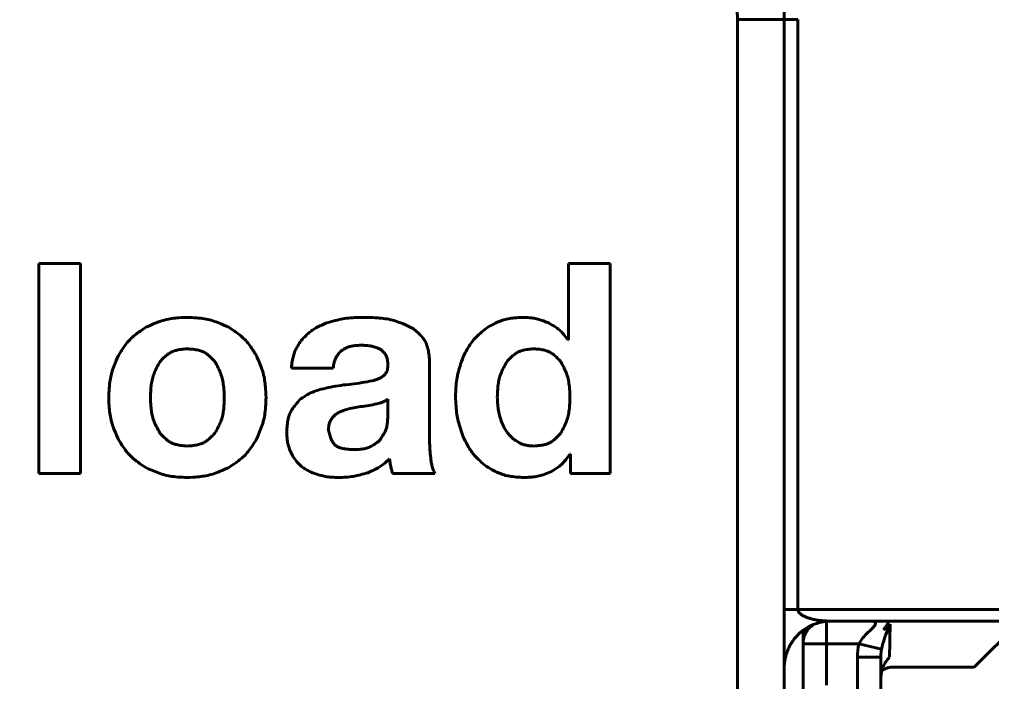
# Model space of a CAD drawing. Header units: millimetres. Extents: x 15 to 415, y 5 to 292.
# Drawn here: x 113.34 to 123.75, y 90.58 to 97.68 of the extents above; entities that cross this region are included whole.
import ezdxf

# ---------------------------------------------------------------- set-up
doc = ezdxf.new("R2010")
doc.units = ezdxf.units.MM
doc.layers.add('Annotations', color=7, linetype='Continuous')
doc.layers.add('Geometries', color=7, linetype='Continuous')
doc.styles.add('Shapr4', font='txt', dxfattribs={"height": 3.3495})
doc.dimstyles.new('ISO-25', dxfattribs={"dimtxt": 2.5, "dimasz": 2.5, "dimexe": 1.25, "dimexo": 0.625, "dimtad": 1, "dimtxsty": 'Standard', "dimcen": 2.5, "dimadec": 0, "dimazin": 0, "dimtfac": 1, "dimtmove": 0, "dimatfit": 3, "dimfxl": 1, "dimarcsym": 0})

# ---------------------------------------------------------------- blocks, each defined once
blk = doc.blocks.new('*D4')
at = {"layer": 'Annotations', "color": 0, "linetype": 'Continuous', "lineweight": 15}
for p, q in [((126.884, 146.28), (154.083, 146.28)), ((152.833, 143.78), (152.833, 69.582)), ((113.965, 67.082), (154.083, 67.082))]:
    blk.add_line(p, q, dxfattribs=at)
at = {"layer": 'Annotations', "color": 0}
for points in [[(153.25, 143.78), (152.417, 143.78), (152.833, 146.28)], [(152.417, 69.582), (153.25, 69.582), (152.833, 67.082)]]:
    blk.add_solid(points, dxfattribs=at)
at = {"layer": 'Defpoints', "color": 0}
for p in [(126.259, 146.28), (113.34, 67.082), (152.833, 67.082)]:
    blk.add_point(p, dxfattribs=at)
at = {"layer": 'Annotations', "color": 0, "lineweight": 15, "insert": (150.14, 103.851), "char_height": 3.3495, "attachment_point": 5, "rotation": 90, "style": 'Shapr4'}
blk.add_mtext('\\A1;158,4', dxfattribs=at)

msp = doc.modelspace()

# ---------------------------------------------------------------- linework, layer by layer
at = {"layer": 'Geometries', "linetype": 'Continuous', "lineweight": 40}
for p, q in [((121.034, 97.6841), (121.034, 88.4076)), ((121.534, 97.6841), (121.034, 97.6841)), ((121.534, 91.3576), (121.534, 97.6841)), ((121.534, 97.6841), (121.6805, 97.6841)), ((121.6805, 91.3576), (121.6805, 97.6841)), ((113.5466, 92.8165), (113.5466, 95.0665)), ((113.5466, 95.0665), (113.994, 95.0665)), ((113.994, 95.0665), (113.994, 92.8165)), ((119.222, 94.2472), (119.222, 95.0665)), ((119.222, 95.0665), (119.6695, 95.0665)), ((119.6695, 95.0665), (119.6695, 92.8165)), ((119.2157, 94.2472), (119.222, 94.2472)), ((116.786, 94.1306), (116.7824, 94.1265)), ((116.701, 93.9446), (116.2535, 93.9446)), ((117.7346, 94.0266), (117.7346, 93.1631)), ((117.2871, 93.4404), (117.2871, 93.6138)), ((119.244, 93.0245), (119.2377, 93.0245)), ((119.244, 92.8165), (119.244, 93.0245)), ((113.994, 92.8165), (113.5466, 92.8165)), ((117.0712, 92.8244), (117.0553, 92.8195)), ((117.7913, 92.8165), (117.3375, 92.8165)), ((119.6695, 92.8165), (119.244, 92.8165)), ((121.534, 91.1487), (121.534, 91.3576)), ((121.534, 91.3576), (121.6805, 91.3576)), ((124.6226, 91.3576), (121.6805, 91.3576)), ((121.9851, 90.9877), (121.9851, 91.2303)), ((122.034, 91.2326), (122.4851, 91.2326)), ((122.4851, 91.2326), (122.6524, 91.2326)), ((122.6524, 91.2326), (124.0627, 91.2326)), ((123.5678, 90.7377), (124.0627, 91.2326)), ((121.534, 88.4113), (121.534, 91.1487)), ((121.7351, 91.0578), (121.7351, 91.1333)), ((121.8084, 91.1645), (121.8055, 91.1616)), ((122.6679, 91.2), (122.5979, 91.1408)), ((121.7351, 91.0573), (121.7351, 91.0583)), ((121.7351, 90.9903), (121.7351, 91.0578)), ((121.7351, 90.9877), (121.7351, 90.9903)), ((121.7351, 90.3609), (121.7351, 90.9877)), ((121.7351, 90.9877), (121.9851, 90.9877)), ((121.9851, 90.9877), (122.3341, 90.9877)), ((121.9851, 90.9877), (121.9851, 90.5476)), ((122.5759, 90.9312), (122.3341, 90.9877)), ((122.3178, 90.8459), (122.3178, 90.2106)), ((122.4946, 90.8459), (122.3178, 90.8459)), ((122.5678, 90.8459), (122.4946, 90.8459)), ((122.5678, 90.6236), (122.5678, 90.8459)), ((122.6723, 90.7377), (123.5678, 90.7377)), ((122.5678, 90.488), (122.5678, 90.6236))]:
    msp.add_line(p, q, dxfattribs=at)
at = {"layer": 'Geometries', "linetype": 'Continuous', "lineweight": 40, "flags": 128}
for points in [[(114.6952, 94.3827), (114.7172, 94.3928), (114.7392, 94.4029), (114.7613, 94.4127), (114.7835, 94.4223), (114.8058, 94.4314), (114.8282, 94.44), (114.8459, 94.4464), (114.8637, 94.4523), (114.8816, 94.4577), (114.8997, 94.4626), (114.9179, 94.467), (114.9362, 94.4708), (114.9546, 94.4741), (114.9732, 94.4769), (114.9919, 94.4794), (115.0106, 94.4815), (115.0294, 94.4833), (115.0483, 94.4848), (115.0781, 94.4868), (115.108, 94.4884), (115.1379, 94.4898)], [(115.1379, 94.4898), (115.1623, 94.4887), (115.1867, 94.4875), (115.2111, 94.486), (115.2353, 94.4843), (115.2595, 94.4823), (115.2835, 94.4797), (115.3023, 94.4773), (115.3211, 94.4745), (115.3396, 94.4712), (115.3581, 94.4675), (115.3765, 94.4632), (115.3947, 94.4583), (115.4127, 94.4529), (115.4307, 94.447), (115.4485, 94.4407), (115.4662, 94.434), (115.4839, 94.4269), (115.5015, 94.4196), (115.529, 94.4076), (115.5565, 94.3952), (115.5838, 94.3827)], [(116.6238, 94.4268), (116.6482, 94.4341), (116.6727, 94.4414), (116.6972, 94.4484), (116.7217, 94.4551), (116.7464, 94.4613), (116.7658, 94.4658), (116.7852, 94.4699), (116.8048, 94.4736), (116.8244, 94.4767), (116.8442, 94.4794), (116.8662, 94.4818), (116.8884, 94.4839), (116.9106, 94.4855), (116.9329, 94.4867), (116.9553, 94.4877), (116.9776, 94.4885), (117, 94.4892), (117.0224, 94.4898)], [(117.0224, 94.4898), (117.0485, 94.4894), (117.0747, 94.4889), (117.1008, 94.4882), (117.1268, 94.4872), (117.1528, 94.486), (117.1786, 94.4843), (117.1988, 94.4827), (117.219, 94.4807), (117.2391, 94.4783), (117.259, 94.4755), (117.2789, 94.4723), (117.2986, 94.4685), (117.3173, 94.4644), (117.3359, 94.4598), (117.3543, 94.4546), (117.3726, 94.4489), (117.3908, 94.4428), (117.4089, 94.4362), (117.409, 94.4362)], [(118.3428, 94.3748), (118.3597, 94.3845), (118.3767, 94.3941), (118.3937, 94.4036), (118.4107, 94.4128), (118.4279, 94.4218), (118.4452, 94.4303), (118.4589, 94.4367), (118.4726, 94.4427), (118.4865, 94.4484), (118.5005, 94.4537), (118.5147, 94.4586), (118.5289, 94.463), (118.5447, 94.4672), (118.5606, 94.471), (118.5766, 94.4742), (118.5928, 94.477), (118.6091, 94.4794), (118.6254, 94.4815), (118.6419, 94.4833), (118.6647, 94.4853), (118.6876, 94.487), (118.7105, 94.4885), (118.7335, 94.4898)], [(118.7335, 94.4898), (118.7518, 94.4889), (118.7701, 94.4878), (118.7883, 94.4866), (118.8064, 94.4851), (118.8245, 94.4832), (118.8386, 94.4814), (118.8526, 94.4793), (118.8666, 94.4767), (118.8804, 94.4738), (118.8942, 94.4704), (118.9094, 94.4661), (118.9245, 94.4613), (118.9396, 94.4562), (118.9546, 94.4507), (118.9695, 94.4449), (118.9843, 94.439), (118.9992, 94.4329), (119.014, 94.4268)], [(114.636, 94.3432), (114.6361, 94.3432), (114.6557, 94.3565), (114.6754, 94.3696), (114.6952, 94.3827)], [(115.5838, 94.3827), (115.6007, 94.3716), (115.6175, 94.3604), (115.6342, 94.3491), (115.6428, 94.3432)], [(116.4651, 94.3432), (116.467, 94.3446), (116.4785, 94.3529), (116.4911, 94.3612), (116.5039, 94.3691), (116.5171, 94.3766), (116.5304, 94.3838), (116.5439, 94.3907), (116.5577, 94.3974), (116.5795, 94.4075), (116.6016, 94.4172), (116.6238, 94.4268)], [(117.409, 94.4362), (117.427, 94.4293), (117.4449, 94.422), (117.4674, 94.4125), (117.4897, 94.4026), (117.512, 94.3924), (117.5343, 94.3821), (117.5565, 94.3716)], [(117.5565, 94.3716), (117.5692, 94.3607), (117.5818, 94.3498), (117.5893, 94.3432)], [(118.0954, 94.0675), (118.1057, 94.0877), (118.116, 94.1077), (118.1265, 94.1276), (118.1373, 94.1473), (118.1485, 94.1667), (118.1575, 94.1816), (118.1669, 94.1964), (118.1767, 94.2108), (118.1869, 94.2249), (118.1975, 94.2386), (118.2076, 94.2507), (118.218, 94.2626), (118.2289, 94.2741), (118.24, 94.2854), (118.2514, 94.2965), (118.2631, 94.3073), (118.275, 94.318), (118.2916, 94.3324), (118.3085, 94.3467), (118.3256, 94.3608), (118.3428, 94.3748)], [(119.014, 94.4268), (119.0308, 94.4172), (119.0475, 94.4075), (119.064, 94.3976), (119.0802, 94.3874), (119.0901, 94.3807), (119.0999, 94.3738), (119.1094, 94.3666), (119.1187, 94.3592), (119.1278, 94.3515), (119.137, 94.3429), (119.146, 94.334), (119.1547, 94.3248), (119.1631, 94.3153), (119.1713, 94.3056), (119.1793, 94.2957), (119.1916, 94.2797), (119.2037, 94.2635), (119.2157, 94.2472)], [(114.4289, 94.1265), (114.4328, 94.1326), (114.4439, 94.1493), (114.4551, 94.1659), (114.4666, 94.1821), (114.4758, 94.1947), (114.4853, 94.207), (114.495, 94.2191), (114.505, 94.2309), (114.5153, 94.2424), (114.526, 94.2536), (114.538, 94.2655), (114.5503, 94.2769), (114.5631, 94.288), (114.5761, 94.2988), (114.5895, 94.3094), (114.603, 94.3196), (114.6168, 94.3297), (114.636, 94.3432)], [(115.6428, 94.3432), (115.6507, 94.3377), (115.667, 94.3261), (115.683, 94.3142), (115.6954, 94.3046), (115.7075, 94.2949), (115.7194, 94.2848), (115.731, 94.2745), (115.7423, 94.2639), (115.7533, 94.253), (115.7649, 94.2407), (115.7761, 94.228), (115.7869, 94.215), (115.7974, 94.2016), (115.8076, 94.188), (115.8176, 94.1741), (115.8273, 94.16), (115.8404, 94.1403), (115.8494, 94.1265)], [(116.3591, 94.2424), (116.3717, 94.2559), (116.3844, 94.2692), (116.3972, 94.2824), (116.4102, 94.2953), (116.4234, 94.3079), (116.434, 94.3176), (116.4447, 94.3269), (116.4557, 94.3359), (116.4651, 94.3432)], [(117.5893, 94.3432), (117.5943, 94.3388), (117.6065, 94.3277), (117.6185, 94.3164), (117.6301, 94.3049), (117.6412, 94.2932), (117.6497, 94.2838), (117.6577, 94.2743), (117.6591, 94.2727)], [(117.6591, 94.2727), (117.6654, 94.2645), (117.6727, 94.2546), (117.6795, 94.2444), (117.6859, 94.2339), (117.6917, 94.2232), (117.6969, 94.2122), (117.7017, 94.201), (117.706, 94.1895), (117.7099, 94.1777), (117.7134, 94.1658), (117.7164, 94.1539), (117.7191, 94.1419), (117.7216, 94.1296), (117.7237, 94.1173), (117.7265, 94.0994), (117.7288, 94.0814), (117.7309, 94.0632), (117.7328, 94.0449), (117.7346, 94.0266)], [(115.1348, 94.1526), (115.1189, 94.1512), (115.1031, 94.1497), (115.0874, 94.148), (115.0718, 94.1461), (115.0563, 94.1438), (115.0411, 94.1411), (115.0293, 94.1386), (115.0176, 94.1358), (115.0062, 94.1326), (114.995, 94.1289), (114.9886, 94.1265)], [(115.2943, 94.1265), (115.2895, 94.1283), (115.2792, 94.1318), (115.2688, 94.1348), (115.2582, 94.1375), (115.2441, 94.1406), (115.2297, 94.1432), (115.2151, 94.1453), (115.1993, 94.1473), (115.1833, 94.1489), (115.1672, 94.1503), (115.151, 94.1515), (115.1348, 94.1526)], [(116.2923, 94.1265), (116.2971, 94.1371), (116.3027, 94.1486), (116.3086, 94.1599), (116.3147, 94.1711), (116.3211, 94.1822), (116.3303, 94.1974), (116.3397, 94.2125), (116.3493, 94.2275), (116.3591, 94.2424)], [(117.0003, 94.1904), (116.9842, 94.19), (116.9681, 94.1894), (116.9521, 94.1885), (116.9363, 94.1872), (116.9239, 94.1858), (116.9117, 94.184), (116.8996, 94.1817), (116.8877, 94.1789), (116.8777, 94.176), (116.8678, 94.1727), (116.8581, 94.169), (116.8485, 94.1648), (116.8391, 94.1603), (116.8297, 94.1555), (116.815, 94.1475), (116.8005, 94.1391), (116.786, 94.1306)], [(117.2115, 94.1447), (117.1989, 94.1504), (117.1862, 94.1559), (117.1736, 94.1612), (117.1608, 94.1662), (117.148, 94.1709), (117.1378, 94.1742), (117.1276, 94.1773), (117.1173, 94.1799), (117.1069, 94.1821), (117.0964, 94.184), (117.0829, 94.1859), (117.0693, 94.1873), (117.0556, 94.1884), (117.0419, 94.1892), (117.028, 94.1897), (117.0142, 94.1901), (117.0003, 94.1904)], [(118.8501, 94.1526), (118.8341, 94.1512), (118.8181, 94.1497), (118.8022, 94.148), (118.7864, 94.146), (118.7708, 94.1437), (118.7554, 94.141), (118.7451, 94.1388), (118.735, 94.1364), (118.7251, 94.1337), (118.7153, 94.1307), (118.7057, 94.1273), (118.6962, 94.1236), (118.687, 94.1195), (118.678, 94.1149), (118.6692, 94.1099), (118.6605, 94.1046), (118.6521, 94.0988), (118.6438, 94.0928), (118.6332, 94.0844), (118.6228, 94.0755), (118.6127, 94.0662), (118.6019, 94.0559), (118.5914, 94.0453), (118.5809, 94.0345), (118.5705, 94.0235), (118.5602, 94.0124)], [(119.1416, 94.0124), (119.1322, 94.0226), (119.1228, 94.0328), (119.1134, 94.0428), (119.1038, 94.0527), (119.0941, 94.0623), (119.0843, 94.0716), (119.0743, 94.0806), (119.0663, 94.0873), (119.0581, 94.0937), (119.0498, 94.0999), (119.0413, 94.1056), (119.0326, 94.111), (119.0238, 94.116), (119.0147, 94.1205), (119.0054, 94.1246), (118.9959, 94.1283), (118.9862, 94.1316), (118.9763, 94.1346), (118.9663, 94.1372), (118.953, 94.1402), (118.9395, 94.1428), (118.9257, 94.145), (118.9108, 94.1469), (118.8958, 94.1486), (118.8806, 94.1501), (118.8654, 94.1514), (118.8501, 94.1526)], [(114.3723, 94.0164), (114.3763, 94.0259), (114.3883, 94.0538), (114.4005, 94.0817)], [(114.4005, 94.0817), (114.4112, 94.0988), (114.422, 94.1157), (114.4289, 94.1265)], [(114.9886, 94.1265), (114.984, 94.1247), (114.9733, 94.12), (114.9643, 94.1156), (114.9555, 94.1107), (114.9469, 94.1055), (114.9385, 94.0999), (114.9303, 94.094), (114.9197, 94.0858), (114.9093, 94.0771), (114.8991, 94.0681), (114.8883, 94.058), (114.8777, 94.0477), (114.8672, 94.0371), (114.8568, 94.0263), (114.8464, 94.0155)], [(115.442, 94.0045), (115.4319, 94.016), (115.4217, 94.0274), (115.4115, 94.0386), (115.4011, 94.0497), (115.3906, 94.0604), (115.3799, 94.0707), (115.3717, 94.0781), (115.3634, 94.0853), (115.3549, 94.0921), (115.3462, 94.0986), (115.3373, 94.1047), (115.3282, 94.1103), (115.3189, 94.1155), (115.3094, 94.1202), (115.2995, 94.1245), (115.2943, 94.1265)], [(115.8494, 94.1265), (115.8533, 94.1204), (115.8659, 94.1003), (115.8785, 94.0801)], [(115.8785, 94.0801), (115.8883, 94.0576), (115.8981, 94.0351), (115.9077, 94.0125), (115.9169, 93.9899), (115.9258, 93.9671), (115.9342, 93.9443), (115.9403, 93.9262), (115.9461, 93.908), (115.9513, 93.8898), (115.9548, 93.8765)], [(116.2535, 93.9446), (116.2555, 93.9627), (116.2576, 93.9808), (116.2599, 93.9988), (116.2625, 94.0166), (116.2655, 94.0344), (116.2681, 94.0482), (116.2712, 94.0619), (116.2746, 94.0754), (116.2784, 94.0888), (116.2827, 94.102), (116.2871, 94.1139), (116.2919, 94.1256), (116.2923, 94.1265)], [(116.7824, 94.1265), (116.7781, 94.1217), (116.7702, 94.1128), (116.7625, 94.1038), (116.755, 94.0946), (116.7479, 94.0853), (116.7426, 94.0779), (116.7377, 94.0703), (116.733, 94.0626), (116.7288, 94.0546), (116.7249, 94.0465), (116.7213, 94.0376), (116.7181, 94.0286), (116.7152, 94.0194), (116.7127, 94.01), (116.7105, 94.0005), (116.7085, 93.9909), (116.7057, 93.9756), (116.7032, 93.9602), (116.701, 93.9446)], [(117.2307, 94.1265), (117.2261, 94.131), (117.2188, 94.1379), (117.2115, 94.1447)], [(117.2871, 93.973), (117.2866, 93.9844), (117.286, 93.9958), (117.2853, 94.007), (117.2843, 94.0182), (117.2829, 94.0292), (117.2815, 94.0376), (117.2798, 94.046), (117.2777, 94.0541), (117.2753, 94.0621), (117.2724, 94.0699), (117.2692, 94.077), (117.2655, 94.0839), (117.2614, 94.0906), (117.2569, 94.0971), (117.252, 94.1034), (117.2468, 94.1096), (117.2402, 94.1169), (117.2333, 94.124), (117.2307, 94.1265)], [(118.0119, 93.6453), (118.0129, 93.668), (118.0139, 93.6908), (118.0151, 93.7135), (118.0165, 93.7361), (118.0182, 93.7587), (118.0203, 93.7813), (118.0226, 93.8024), (118.0254, 93.8235), (118.0288, 93.8445), (118.0327, 93.8653), (118.0372, 93.886), (118.0423, 93.9067), (118.0479, 93.9272), (118.0539, 93.9476), (118.0603, 93.9679), (118.0671, 93.9882), (118.0763, 94.0147), (118.0858, 94.0411), (118.0954, 94.0675)], [(114.3249, 93.8811), (114.327, 93.8893), (114.3323, 93.9076), (114.338, 93.9259), (114.3441, 93.944), (114.3507, 93.962), (114.3575, 93.98), (114.3646, 93.9979), (114.3723, 94.0164)], [(114.8464, 94.0155), (114.8372, 93.9988), (114.828, 93.982), (114.819, 93.9652), (114.8103, 93.9483), (114.8019, 93.9313), (114.7939, 93.9142), (114.7879, 93.9007), (114.7824, 93.887), (114.7783, 93.8765)], [(115.4992, 93.8765), (115.4969, 93.883), (115.4913, 93.8975), (115.4854, 93.912), (115.4792, 93.9263), (115.4703, 93.946), (115.4611, 93.9655), (115.4516, 93.985), (115.442, 94.0045)], [(117.2535, 93.8765), (117.2555, 93.8788), (117.2606, 93.8854), (117.2655, 93.8921), (117.2691, 93.8975), (117.2723, 93.9031), (117.2752, 93.9087), (117.2777, 93.9146), (117.2798, 93.9207), (117.2815, 93.9269), (117.2829, 93.9333), (117.2841, 93.9399), (117.2849, 93.9465), (117.2858, 93.9552), (117.2865, 93.9641), (117.2871, 93.973)], [(118.5602, 94.0124), (118.5512, 93.9959), (118.5423, 93.9793), (118.5336, 93.9627), (118.525, 93.9461), (118.5169, 93.9293), (118.5091, 93.9125), (118.5033, 93.8992), (118.4978, 93.8857), (118.4927, 93.8722), (118.488, 93.8585), (118.4838, 93.8448), (118.4801, 93.8309), (118.4765, 93.8155), (118.4734, 93.8001), (118.4707, 93.7845), (118.4684, 93.7688), (118.4665, 93.7531), (118.4649, 93.7372), (118.4636, 93.7212), (118.4622, 93.6992), (118.461, 93.6771), (118.4602, 93.6549), (118.4594, 93.6327)], [(119.2377, 93.6358), (119.237, 93.6582), (119.2361, 93.6805), (119.235, 93.7027), (119.2336, 93.7249), (119.2317, 93.7469), (119.2299, 93.7641), (119.2276, 93.7812), (119.2249, 93.7982), (119.2218, 93.815), (119.218, 93.8317), (119.2141, 93.8468), (119.2096, 93.8617), (119.2047, 93.8764), (119.1992, 93.8911), (119.1934, 93.9056), (119.1872, 93.92), (119.1807, 93.9344), (119.1714, 93.954), (119.1617, 93.9735), (119.1517, 93.993), (119.1416, 94.0124)], [(114.2966, 93.6295), (114.2976, 93.6542), (114.2988, 93.6788), (114.3002, 93.7034), (114.3018, 93.7279), (114.3038, 93.7524), (114.3063, 93.7767), (114.3086, 93.7957), (114.3114, 93.8147), (114.3145, 93.8335), (114.3182, 93.8522), (114.3223, 93.8708), (114.3249, 93.8811)], [(114.7783, 93.8765), (114.7772, 93.8733), (114.7724, 93.8594), (114.7681, 93.8454), (114.7643, 93.8313), (114.7607, 93.8157), (114.7576, 93.8), (114.7549, 93.7841), (114.7527, 93.7682), (114.7508, 93.7521), (114.7492, 93.7359), (114.748, 93.7197), (114.7466, 93.6973), (114.7455, 93.6747), (114.7447, 93.6521), (114.744, 93.6295)], [(115.535, 93.6295), (115.5341, 93.6516), (115.5332, 93.6737), (115.532, 93.6958), (115.5305, 93.7177), (115.5286, 93.7396), (115.5267, 93.7567), (115.5245, 93.7736), (115.5218, 93.7905), (115.5187, 93.8072), (115.515, 93.8239), (115.5112, 93.8388), (115.5069, 93.8537), (115.5021, 93.8684), (115.4992, 93.8765)], [(115.9548, 93.8765), (115.9561, 93.8714), (115.9603, 93.8529), (115.964, 93.8342), (115.9672, 93.8155), (115.97, 93.7966), (115.9724, 93.7777), (115.9744, 93.7586), (115.9761, 93.7395), (115.9776, 93.7204), (115.9795, 93.6901), (115.9811, 93.6598), (115.9825, 93.6295)], [(117.1185, 93.8091), (117.1281, 93.8115), (117.1376, 93.814), (117.1471, 93.8166), (117.1565, 93.8193), (117.1657, 93.8223), (117.1749, 93.8256), (117.1839, 93.8292), (117.1927, 93.8332), (117.2017, 93.8379), (117.2105, 93.843), (117.2191, 93.8484), (117.2277, 93.8541), (117.2361, 93.8599), (117.2446, 93.8659)], [(117.2446, 93.8659), (117.2501, 93.8723), (117.2535, 93.8765)], [(116.5466, 93.7114), (116.5722, 93.7181), (116.5978, 93.7246), (116.6235, 93.7309), (116.6492, 93.7369), (116.675, 93.7425), (116.7009, 93.7476), (116.727, 93.7521), (116.7557, 93.7566), (116.7845, 93.7607), (116.8133, 93.7644), (116.8422, 93.7679), (116.8711, 93.7713)], [(116.8711, 93.7713), (116.899, 93.7746), (116.9268, 93.778), (116.9546, 93.7815), (116.9824, 93.7853), (117.0101, 93.7895), (117.0373, 93.794), (117.0644, 93.7988), (117.0915, 93.8039), (117.1185, 93.8091)], [(114.4005, 93.1805), (114.3907, 93.2029), (114.3809, 93.2253), (114.3713, 93.2478), (114.362, 93.2704), (114.3532, 93.293), (114.3448, 93.3158), (114.3386, 93.3338), (114.3329, 93.3519), (114.3276, 93.3701), (114.3228, 93.3884), (114.3186, 93.4069), (114.3149, 93.4255), (114.3117, 93.4441), (114.309, 93.4629), (114.3066, 93.4818), (114.3046, 93.5008), (114.3029, 93.5199), (114.3014, 93.539), (114.2995, 93.5691), (114.2979, 93.5993), (114.2966, 93.6295)], [(114.744, 93.6295), (114.7447, 93.6066), (114.7455, 93.5836), (114.7466, 93.5608), (114.748, 93.538), (114.7499, 93.5154), (114.7515, 93.5007), (114.7533, 93.486), (114.7555, 93.4715), (114.758, 93.457), (114.7609, 93.4427), (114.7642, 93.4285), (114.7684, 93.4131), (114.7731, 93.3979), (114.7784, 93.3829), (114.7842, 93.368), (114.7905, 93.3532), (114.7971, 93.3386), (114.8041, 93.324), (114.8142, 93.3041), (114.8247, 93.2844), (114.8355, 93.2647), (114.8464, 93.2451)], [(115.4342, 93.2466), (115.4432, 93.2633), (115.4523, 93.2799), (115.4611, 93.2966), (115.4697, 93.3134), (115.478, 93.3303), (115.4858, 93.3473), (115.4917, 93.3607), (115.4971, 93.3743), (115.5023, 93.3879), (115.5069, 93.4017), (115.5111, 93.4156), (115.5149, 93.4296), (115.5184, 93.445), (115.5215, 93.4606), (115.5242, 93.4763), (115.5264, 93.4921), (115.5282, 93.5081), (115.5298, 93.5241), (115.5311, 93.5402), (115.5324, 93.5624), (115.5335, 93.5847), (115.5343, 93.6071), (115.535, 93.6295)], [(115.9825, 93.6295), (115.9814, 93.6048), (115.9802, 93.5802), (115.9788, 93.5555), (115.9771, 93.531), (115.9751, 93.5065), (115.9725, 93.4822), (115.9702, 93.4631), (115.9674, 93.4442), (115.9642, 93.4253), (115.9605, 93.4066), (115.9563, 93.388), (115.9515, 93.3696), (115.9462, 93.3512), (115.9404, 93.333), (115.9341, 93.3149), (115.9275, 93.2969), (115.9206, 93.2789), (115.9133, 93.261), (115.9015, 93.2331), (115.8893, 93.2052), (115.8769, 93.1773)], [(116.3449, 93.6075), (116.3594, 93.618), (116.374, 93.6284), (116.3888, 93.6386), (116.4037, 93.6484), (116.4157, 93.6558), (116.4278, 93.6628), (116.4401, 93.6694), (116.4527, 93.6755), (116.4679, 93.6823), (116.4833, 93.6887), (116.499, 93.6947), (116.5148, 93.7004), (116.5306, 93.706), (116.5466, 93.7114)], [(118.0954, 93.2072), (118.0876, 93.2295), (118.0798, 93.2517), (118.0722, 93.274), (118.0648, 93.2963), (118.0578, 93.3187), (118.0511, 93.3411), (118.0462, 93.3588), (118.0416, 93.3766), (118.0373, 93.3944), (118.0335, 93.4123), (118.0301, 93.4303), (118.0271, 93.4484), (118.024, 93.4702), (118.0215, 93.492), (118.0193, 93.514), (118.0175, 93.536), (118.016, 93.5581), (118.0144, 93.5871), (118.0131, 93.6162), (118.0119, 93.6453)], [(118.4594, 93.6327), (118.4602, 93.6122), (118.4611, 93.5918), (118.4622, 93.5714), (118.4638, 93.5511), (118.4653, 93.5352), (118.4672, 93.5194), (118.4696, 93.5036), (118.4724, 93.4879), (118.4758, 93.472), (118.4795, 93.4561), (118.4836, 93.4403), (118.4879, 93.4245), (118.4925, 93.4088), (118.4972, 93.3931), (118.5019, 93.3774)], [(119.14, 93.2482), (119.1489, 93.2651), (119.1576, 93.2821), (119.1662, 93.2991), (119.1746, 93.3162), (119.1826, 93.3333), (119.1903, 93.3506), (119.1959, 93.3642), (119.2013, 93.378), (119.2062, 93.3918), (119.2107, 93.4058), (119.2148, 93.4199), (119.2184, 93.4341), (119.2219, 93.4497), (119.2249, 93.4655), (119.2274, 93.4813), (119.2295, 93.4973), (119.2313, 93.5134), (119.2328, 93.5295), (119.234, 93.5458), (119.2353, 93.5682), (119.2363, 93.5907), (119.2371, 93.6132), (119.2377, 93.6358)], [(116.2031, 93.2608), (116.2043, 93.2793), (116.2057, 93.2977), (116.2072, 93.316), (116.209, 93.3342), (116.2111, 93.3523), (116.2137, 93.3701), (116.2158, 93.3821), (116.2181, 93.3938), (116.2208, 93.4055), (116.2237, 93.417), (116.2271, 93.4284), (116.2308, 93.4396), (116.2349, 93.4506), (116.2395, 93.4615), (116.2445, 93.4721), (116.2499, 93.4826), (116.2557, 93.4928), (116.2619, 93.503), (116.2705, 93.516), (116.2796, 93.5289), (116.2892, 93.5415), (116.2998, 93.5549), (116.3108, 93.5682), (116.322, 93.5813), (116.3334, 93.5944), (116.3449, 93.6075)], [(117.0161, 93.535), (116.9968, 93.5324), (116.9776, 93.5297), (116.9584, 93.5268), (116.9392, 93.5237), (116.9201, 93.5202), (116.9012, 93.5162), (116.8834, 93.512), (116.8657, 93.5075), (116.848, 93.5026), (116.8304, 93.4976), (116.8128, 93.4924)], [(117.1926, 93.5681), (117.1707, 93.5629), (117.1488, 93.5579), (117.1269, 93.5531), (117.1048, 93.5488), (117.0827, 93.545), (117.0606, 93.5415), (117.0383, 93.5382), (117.0161, 93.535)], [(117.2871, 93.6138), (117.279, 93.608), (117.2709, 93.6023), (117.2627, 93.5968), (117.2543, 93.5917), (117.2456, 93.5871), (117.2367, 93.583), (117.2281, 93.5795), (117.2194, 93.5764), (117.2105, 93.5735), (117.2016, 93.5707), (117.1926, 93.5681)], [(116.8128, 93.4924), (116.8032, 93.4886), (116.7935, 93.4847), (116.784, 93.4807), (116.7746, 93.4765), (116.7654, 93.472), (116.7564, 93.4672), (116.7477, 93.4619), (116.7392, 93.4562), (116.7311, 93.4501), (116.7232, 93.4436), (116.7155, 93.4367), (116.7079, 93.4297), (116.7005, 93.4225), (116.6931, 93.4152)], [(117.1957, 93.1663), (117.2039, 93.1777), (117.2119, 93.1892), (117.2198, 93.2007), (117.2276, 93.2122), (117.235, 93.2239), (117.242, 93.2357), (117.2473, 93.2451), (117.2522, 93.2546), (117.2568, 93.2642), (117.2611, 93.274), (117.2649, 93.2838), (117.2683, 93.2939), (117.2716, 93.305), (117.2744, 93.3162), (117.2768, 93.3276), (117.2789, 93.3392), (117.2806, 93.3508), (117.282, 93.3626), (117.2832, 93.3744), (117.2845, 93.3908), (117.2856, 93.4073), (117.2864, 93.4238), (117.2871, 93.4404)], [(116.6931, 93.4152), (116.6875, 93.4066), (116.682, 93.3979), (116.6768, 93.3892), (116.6719, 93.3803), (116.6683, 93.3733), (116.665, 93.3661), (116.6621, 93.3589), (116.6597, 93.3515), (116.6574, 93.3429), (116.6555, 93.3341), (116.6541, 93.3253), (116.653, 93.3163), (116.6521, 93.3072), (116.6515, 93.2981), (116.651, 93.2889), (116.6505, 93.2797)], [(118.5019, 93.3774), (118.5084, 93.3619), (118.515, 93.3466), (118.5218, 93.3313), (118.529, 93.3163), (118.5349, 93.3047), (118.5411, 93.2933), (118.5477, 93.2822), (118.5547, 93.2713), (118.5624, 93.2606), (118.5704, 93.2502), (118.5789, 93.2401), (118.5877, 93.2302), (118.5968, 93.2205), (118.6091, 93.2081), (118.6216, 93.1958), (118.6343, 93.1836)], [(114.8464, 93.2451), (114.8576, 93.2337), (114.8689, 93.2223), (114.8802, 93.2112), (114.8916, 93.2003), (114.9033, 93.1898), (114.9151, 93.1798), (114.9232, 93.1733), (114.9315, 93.1671), (114.9398, 93.1613), (114.9484, 93.1557), (114.9571, 93.1505), (114.966, 93.1457), (114.9751, 93.1413), (114.9844, 93.1373), (114.9938, 93.1337), (115.0034, 93.1305), (115.0132, 93.1276), (115.0232, 93.125), (115.0364, 93.122), (115.0498, 93.1195), (115.0633, 93.1173), (115.0818, 93.1149), (115.1004, 93.1129), (115.1191, 93.1111), (115.1379, 93.1096)], [(115.1379, 93.1096), (115.1542, 93.1108), (115.1704, 93.1122), (115.1865, 93.1138), (115.2025, 93.1156), (115.2184, 93.1177), (115.234, 93.1203), (115.2461, 93.1227), (115.2581, 93.1255), (115.2698, 93.1286), (115.2813, 93.1323), (115.2926, 93.1364), (115.3037, 93.141), (115.3129, 93.1454), (115.3219, 93.1503), (115.3308, 93.1555), (115.3394, 93.1612), (115.3479, 93.1671), (115.3588, 93.1754), (115.3695, 93.1841), (115.38, 93.1933), (115.3911, 93.2035), (115.402, 93.214), (115.4128, 93.2247), (115.4235, 93.2357), (115.4342, 93.2466)], [(116.2708, 92.9961), (116.2639, 93.0101), (116.257, 93.0241), (116.2503, 93.0382), (116.2439, 93.0523), (116.2377, 93.0665), (116.2332, 93.0778), (116.229, 93.0891), (116.2251, 93.1005), (116.2215, 93.112), (116.2184, 93.1236), (116.2155, 93.136), (116.2131, 93.1486), (116.211, 93.1612), (116.2093, 93.1739), (116.2079, 93.1867), (116.2067, 93.1996), (116.2052, 93.2199), (116.204, 93.2404), (116.2031, 93.2608)], [(116.6505, 93.2797), (116.6538, 93.267), (116.6572, 93.2543), (116.6606, 93.2418), (116.6642, 93.2294), (116.668, 93.2172), (116.6719, 93.2053), (116.6762, 93.1936), (116.6807, 93.1824), (116.6846, 93.1737), (116.6888, 93.1653), (116.6932, 93.1572), (116.6979, 93.1495), (116.703, 93.1422), (116.7083, 93.1352), (116.7141, 93.1287), (116.7202, 93.1227), (116.7268, 93.1171), (116.7337, 93.112), (116.741, 93.1073), (116.7486, 93.103), (116.7566, 93.0991), (116.7648, 93.0956), (116.7734, 93.0924), (116.7823, 93.0896), (116.7914, 93.087), (116.8007, 93.0848), (116.8103, 93.0828), (116.82, 93.081), (116.8343, 93.0789), (116.8489, 93.0771), (116.8637, 93.0757), (116.8788, 93.0745), (116.894, 93.0734), (116.9093, 93.0726), (116.9247, 93.0717)], [(118.8533, 93.1096), (118.8692, 93.1109), (118.885, 93.1124), (118.9008, 93.114), (118.9164, 93.1159), (118.9319, 93.1181), (118.9472, 93.1208), (118.9573, 93.1229), (118.9673, 93.1253), (118.9772, 93.1279), (118.9869, 93.1309), (118.9964, 93.1342), (119.0057, 93.1379), (119.0149, 93.142), (119.0238, 93.1465), (119.0325, 93.1514), (119.041, 93.1567), (119.0494, 93.1623), (119.0576, 93.1684), (119.068, 93.1767), (119.0783, 93.1855), (119.0883, 93.1947), (119.0989, 93.2049), (119.1093, 93.2155), (119.1196, 93.2263), (119.1298, 93.2372), (119.14, 93.2482)], [(114.6936, 92.8795), (114.6769, 92.8906), (114.6602, 92.9017), (114.6437, 92.913), (114.6273, 92.9244), (114.6111, 92.936), (114.5952, 92.9478), (114.5829, 92.9574), (114.5708, 92.9671), (114.559, 92.9771), (114.5475, 92.9874), (114.5363, 92.9979), (114.5253, 93.0088), (114.5138, 93.021), (114.5027, 93.0337), (114.4919, 93.0466), (114.4814, 93.0599), (114.4713, 93.0734), (114.4613, 93.0872), (114.4516, 93.1012), (114.4385, 93.1207), (114.4257, 93.1405), (114.4131, 93.1604), (114.4005, 93.1805)], [(115.8769, 93.1773), (115.8661, 93.1603), (115.8552, 93.1433), (115.8442, 93.1265), (115.833, 93.1098), (115.8216, 93.0933), (115.81, 93.0771), (115.8006, 93.0646), (115.791, 93.0523), (115.7812, 93.0402), (115.7711, 93.0284), (115.7607, 93.017), (115.7499, 93.0058), (115.7378, 92.994), (115.7253, 92.9827), (115.7125, 92.9716), (115.6993, 92.9609), (115.6858, 92.9505), (115.6721, 92.9403), (115.6582, 92.9303), (115.6387, 92.9169), (115.619, 92.9038), (115.5991, 92.8908), (115.5791, 92.8779)], [(117.0553, 93.0866), (117.0584, 93.0875), (117.0705, 93.0911), (117.0813, 93.095), (117.0919, 93.0994), (117.1024, 93.1043), (117.1126, 93.1096), (117.1228, 93.1153), (117.1327, 93.1214), (117.1426, 93.1278), (117.1561, 93.137), (117.1693, 93.1465), (117.1826, 93.1564), (117.1957, 93.1663)], [(117.7346, 93.1631), (117.7349, 93.1403), (117.7354, 93.1174), (117.7362, 93.0946), (117.7373, 93.0718), (117.7389, 93.049), (117.7409, 93.0267), (117.7433, 93.0044), (117.746, 92.9821), (117.7488, 92.9599)], [(118.3443, 92.8905), (118.3266, 92.9053), (118.309, 92.9201), (118.2916, 92.9351), (118.2745, 92.9504), (118.2577, 92.9659), (118.247, 92.9762), (118.2365, 92.9868), (118.2263, 92.9975), (118.2164, 93.0085), (118.2068, 93.0197), (118.1975, 93.0312), (118.1878, 93.0441), (118.1784, 93.0572), (118.1694, 93.0707), (118.1608, 93.0844), (118.1524, 93.0983), (118.1443, 93.1124), (118.1364, 93.1267), (118.1258, 93.1466), (118.1155, 93.1667), (118.1054, 93.1869), (118.0954, 93.2072)], [(118.6343, 93.1836), (118.6454, 93.1762), (118.6565, 93.1688), (118.6678, 93.1616), (118.6791, 93.1546), (118.6905, 93.148), (118.6996, 93.1431), (118.7087, 93.1386), (118.718, 93.1343), (118.7275, 93.1304), (118.737, 93.127), (118.7474, 93.1238), (118.7578, 93.1211), (118.7684, 93.1188), (118.7792, 93.1169), (118.79, 93.1152), (118.801, 93.1139), (118.8183, 93.1121), (118.8358, 93.1108), (118.8533, 93.1096)], [(116.9247, 93.0717), (116.9416, 93.0725), (116.9584, 93.0734), (116.9751, 93.0744), (116.9917, 93.0758), (117.0082, 93.0777), (117.021, 93.0795), (117.0336, 93.0817), (117.0461, 93.0843), (117.0553, 93.0866)], [(119.2377, 93.0245), (119.2289, 93.0116), (119.22, 92.9987), (119.211, 92.986), (119.2018, 92.9735), (119.1924, 92.9612), (119.1848, 92.9517), (119.177, 92.9425), (119.1689, 92.9335), (119.1606, 92.9247), (119.152, 92.9163), (119.1426, 92.9078), (119.1329, 92.8995), (119.1228, 92.8916), (119.1125, 92.884), (119.102, 92.8765), (119.0913, 92.8693), (119.0741, 92.8583), (119.0567, 92.8476), (119.0392, 92.837)], [(116.4646, 92.8291), (116.4484, 92.8377), (116.4322, 92.8464), (116.4163, 92.8554), (116.4007, 92.8647), (116.3911, 92.8708), (116.3817, 92.8772), (116.3725, 92.8837), (116.3635, 92.8906), (116.3548, 92.8977), (116.3459, 92.9057), (116.3374, 92.914), (116.329, 92.9227), (116.321, 92.9316), (116.3131, 92.9408), (116.3055, 92.9501), (116.2937, 92.9652), (116.2822, 92.9806), (116.2708, 92.9961)], [(117.306, 92.9741), (117.2929, 92.9622), (117.2797, 92.9503), (117.2664, 92.9387), (117.253, 92.9273), (117.2394, 92.9162), (117.2285, 92.9078), (117.2174, 92.8996), (117.2061, 92.8918), (117.1946, 92.8843), (117.1829, 92.8773), (117.1695, 92.8697), (117.1559, 92.8626), (117.1421, 92.8557), (117.1281, 92.8492), (117.114, 92.8428), (117.0998, 92.8366), (117.0855, 92.8304), (117.0712, 92.8244)], [(117.3375, 92.8165), (117.3332, 92.8309), (117.3289, 92.8454), (117.3249, 92.8599), (117.3211, 92.8744), (117.3177, 92.889), (117.3148, 92.9037), (117.3125, 92.9177), (117.3105, 92.9317), (117.3089, 92.9458), (117.3074, 92.9599), (117.306, 92.9741)], [(117.7488, 92.9599), (117.7506, 92.9479), (117.7526, 92.936), (117.7547, 92.9241), (117.757, 92.9123), (117.7596, 92.9006), (117.7626, 92.889), (117.766, 92.8775), (117.7695, 92.8671), (117.7734, 92.8569), (117.7776, 92.8467), (117.7821, 92.8366), (117.7866, 92.8265), (117.7913, 92.8165)], [(115.1379, 92.7724), (115.1136, 92.7735), (115.0893, 92.7747), (115.065, 92.7761), (115.0409, 92.7778), (115.0168, 92.7799), (114.9928, 92.7824), (114.974, 92.7848), (114.9554, 92.7876), (114.9369, 92.7909), (114.9185, 92.7946), (114.9002, 92.7989), (114.8821, 92.8038), (114.8641, 92.8092), (114.8462, 92.8151), (114.8284, 92.8214), (114.8107, 92.8281), (114.7931, 92.8352), (114.7756, 92.8425), (114.7482, 92.8545), (114.7209, 92.8669), (114.6936, 92.8795)], [(115.5791, 92.8779), (115.5571, 92.868), (115.5351, 92.8581), (115.5131, 92.8484), (115.491, 92.8391), (115.4688, 92.8301), (115.4464, 92.8216), (115.4288, 92.8154), (115.411, 92.8096), (115.3931, 92.8042), (115.3751, 92.7994), (115.357, 92.7951), (115.3388, 92.7913), (115.3204, 92.7881), (115.3019, 92.7852), (115.2833, 92.7828), (115.2646, 92.7807), (115.2459, 92.7789), (115.2271, 92.7774), (115.1975, 92.7754), (115.1677, 92.7738), (115.1379, 92.7724)], [(116.7577, 92.7724), (116.7387, 92.7731), (116.7198, 92.7738), (116.7009, 92.7748), (116.682, 92.776), (116.6633, 92.7776), (116.6486, 92.7791), (116.6339, 92.7809), (116.6194, 92.7831), (116.6049, 92.7858), (116.5905, 92.7888), (116.5746, 92.7927), (116.5587, 92.797), (116.5429, 92.8018), (116.5271, 92.8069), (116.5115, 92.8122), (116.4958, 92.8177), (116.4802, 92.8234), (116.4646, 92.8291)], [(117.0553, 92.8195), (117.052, 92.8185), (117.0328, 92.8126), (117.0135, 92.807), (116.9942, 92.8016), (116.9749, 92.7965), (116.9596, 92.7928), (116.9443, 92.7895), (116.9289, 92.7865), (116.9135, 92.7838), (116.898, 92.7816), (116.8781, 92.7792), (116.8582, 92.7774), (116.8381, 92.7759), (116.8181, 92.7747), (116.798, 92.7738), (116.7778, 92.773), (116.7577, 92.7724)], [(118.743, 92.7724), (118.723, 92.7735), (118.7031, 92.7747), (118.6833, 92.7761), (118.6635, 92.7777), (118.6438, 92.7795), (118.6242, 92.7818), (118.6089, 92.7839), (118.5937, 92.7863), (118.5786, 92.789), (118.5636, 92.7922), (118.5488, 92.7957), (118.5341, 92.7997), (118.5201, 92.804), (118.5064, 92.8087), (118.4927, 92.8139), (118.4792, 92.8194), (118.4658, 92.8253), (118.4525, 92.8315), (118.4392, 92.838), (118.426, 92.8447), (118.4055, 92.8557), (118.385, 92.8671), (118.3647, 92.8788), (118.3443, 92.8905)], [(119.0392, 92.837), (119.0214, 92.8296), (119.0035, 92.8222), (118.9856, 92.8151), (118.9677, 92.8084), (118.9496, 92.8021), (118.9353, 92.7975), (118.9209, 92.7933), (118.9065, 92.7895), (118.8919, 92.7863), (118.8772, 92.7835), (118.8607, 92.781), (118.8441, 92.7788), (118.8274, 92.7771), (118.8106, 92.7758), (118.7937, 92.7747), (118.7768, 92.7738), (118.7599, 92.7731), (118.743, 92.7724)], [(121.9344, 91.2377), (121.9216, 91.2391), (121.9087, 91.2408), (121.896, 91.2426), (121.8835, 91.2445), (121.8712, 91.2467), (121.8592, 91.249), (121.8475, 91.2515), (121.836, 91.2541), (121.8248, 91.2569), (121.8162, 91.2592), (121.8079, 91.2616), (121.7997, 91.2641), (121.7918, 91.2666), (121.784, 91.2693), (121.7763, 91.2721), (121.7688, 91.275), (121.7616, 91.278), (121.7547, 91.281), (121.748, 91.2842), (121.7416, 91.2874), (121.7355, 91.2907), (121.7302, 91.2937), (121.7251, 91.2969), (121.7203, 91.3), (121.7157, 91.3032), (121.7114, 91.3065), (121.7074, 91.3098), (121.7037, 91.3131), (121.7003, 91.3164), (121.6972, 91.3197), (121.6943, 91.323), (121.6917, 91.3264), (121.6894, 91.3298), (121.6873, 91.3333), (121.6857, 91.3363), (121.6843, 91.3393), (121.6831, 91.3423), (121.6822, 91.3454), (121.6814, 91.3485), (121.6809, 91.3515), (121.6806, 91.3546), (121.6805, 91.3576)], [(121.9551, 91.2358), (121.9478, 91.2364), (121.9346, 91.2377), (121.9344, 91.2377)], [(122.034, 91.2326), (122.0166, 91.2328), (121.9993, 91.2333), (121.982, 91.234), (121.9648, 91.2351), (121.9551, 91.2358)], [(121.9851, 91.2302), (121.9945, 91.2311), (122.0056, 91.2318), (122.0125, 91.2322), (122.0188, 91.2324), (122.0245, 91.2326), (122.0271, 91.2326), (122.0296, 91.2326), (122.0319, 91.2326), (122.0332, 91.2326)], [(122.0332, 91.2326), (122.0335, 91.2326), (122.0337, 91.2326)], [(122.4851, 91.2327), (122.4879, 91.2318), (122.4921, 91.2302), (122.4961, 91.2284), (122.4996, 91.2264), (122.5028, 91.2242), (122.5055, 91.2218), (122.5077, 91.2193), (122.5092, 91.2168), (122.5103, 91.2143), (122.511, 91.2115), (122.5112, 91.2087), (122.5111, 91.2056), (122.5105, 91.2025), (122.5095, 91.1992), (122.5082, 91.1957), (122.5062, 91.1917), (122.5037, 91.1874), (122.5008, 91.1831), (122.4975, 91.1786), (122.4939, 91.174), (122.4899, 91.1693), (122.4856, 91.1645)], [(122.5979, 91.1408), (122.6044, 91.1485), (122.6105, 91.1562), (122.6163, 91.1637), (122.6217, 91.1711), (122.6267, 91.1785), (122.6314, 91.1857), (122.6357, 91.1928), (122.6391, 91.199), (122.6423, 91.205), (122.645, 91.2109), (122.6475, 91.2166), (122.6495, 91.2222), (122.6512, 91.2276), (122.6524, 91.2327)], [(121.534, 90.7327), (121.5341, 90.7413), (121.5345, 90.7542), (121.5353, 90.7668), (121.5363, 90.779), (121.5376, 90.7908), (121.539, 90.802), (121.5407, 90.8128), (121.5426, 90.8232), (121.5445, 90.8332), (121.5471, 90.8446), (121.5497, 90.8555), (121.5525, 90.8658), (121.5553, 90.8756), (121.5582, 90.8848), (121.561, 90.8935), (121.5638, 90.9013), (121.5664, 90.9086), (121.5691, 90.9154), (121.5716, 90.9218), (121.574, 90.9276), (121.5764, 90.9332), (121.5789, 90.9387), (121.5814, 90.9443), (121.5857, 90.9532), (121.5903, 90.9624), (121.5952, 90.9716), (121.6004, 90.981), (121.6057, 90.9901), (121.6112, 90.9992), (121.6172, 91.0084), (121.6196, 91.0121), (121.6219, 91.0155), (121.624, 91.0186), (121.626, 91.0214), (121.6278, 91.0239), (121.6294, 91.0261), (121.6307, 91.028), (121.6319, 91.0297), (121.6329, 91.031), (121.6337, 91.032), (121.6342, 91.0328), (121.6347, 91.0333), (121.6354, 91.0343), (121.6364, 91.0356), (121.6375, 91.0371), (121.6389, 91.0389), (121.6413, 91.042), (121.6442, 91.0456), (121.6474, 91.0496), (121.651, 91.054), (121.6551, 91.0588), (121.6596, 91.064), (121.6646, 91.0695), (121.6743, 91.0798), (121.6844, 91.09), (121.695, 91.1001), (121.7058, 91.1097), (121.7171, 91.1193), (121.7289, 91.1286), (121.7351, 91.1333)], [(121.7351, 91.1333), (121.7411, 91.1377), (121.7452, 91.1406)], [(121.7351, 91.0583), (121.7356, 91.0742), (121.7369, 91.0916), (121.7391, 91.1094), (121.7423, 91.1276), (121.7451, 91.1406)], [(121.769, 91.1134), (121.7711, 91.117), (121.7735, 91.121), (121.7758, 91.1247), (121.778, 91.1281), (121.7804, 91.1316), (121.7826, 91.1348), (121.7846, 91.1376), (121.7864, 91.14), (121.7881, 91.1421), (121.7895, 91.1439), (121.7907, 91.1454), (121.792, 91.1469), (121.7938, 91.149), (121.7958, 91.1513), (121.798, 91.1536), (121.8003, 91.1562), (121.8029, 91.1588), (121.8056, 91.1617)], [(121.8478, 91.1966), (121.8462, 91.1956), (121.8329, 91.1861), (121.8203, 91.1757), (121.8084, 91.1645)], [(122.4856, 91.1645), (122.4739, 91.1524), (122.461, 91.1398), (122.4472, 91.1267), (122.4328, 91.113), (122.4182, 91.0988), (122.4038, 91.0842), (122.3899, 91.069), (122.3767, 91.0535), (122.3643, 91.0375), (122.3529, 91.0212), (122.3428, 91.0046), (122.3341, 90.9877)], [(122.5758, 90.9312), (122.581, 90.9575), (122.5876, 90.9838), (122.5954, 91.01), (122.604, 91.0361), (122.613, 91.062), (122.6223, 91.0877), (122.6314, 91.1132), (122.6401, 91.1385), (122.648, 91.1635), (122.6547, 91.1881)], [(122.6548, 91.1881), (122.6458, 91.1796), (122.6366, 91.1714), (122.6273, 91.1634), (122.6177, 91.1556), (122.6079, 91.1481), (122.598, 91.1407)], [(122.655, 91.1878), (122.6614, 91.194), (122.6679, 91.2)], [(122.6619, 90.848), (122.6624, 90.8787), (122.663, 90.9099), (122.6635, 90.9415), (122.6641, 90.9736), (122.6646, 91.0061), (122.6652, 91.039), (122.6657, 91.0704), (122.6663, 91.1023), (122.6668, 91.1345), (122.6673, 91.1671), (122.6679, 91.2)], [(121.7521, 91.0783), (121.7484, 91.0681), (121.7437, 91.0524), (121.7399, 91.0365), (121.7373, 91.0203), (121.7357, 91.0041), (121.7351, 90.9885)], [(121.7524, 91.0782), (121.7526, 91.0787), (121.7528, 91.0794), (121.7531, 91.0802), (121.7534, 91.0809), (121.7537, 91.0817), (121.7541, 91.0826), (121.7545, 91.0835), (121.7551, 91.0851), (121.7559, 91.0869), (121.7567, 91.0888), (121.7577, 91.091), (121.7588, 91.0934), (121.7604, 91.0968), (121.7622, 91.1005), (121.7642, 91.1044)], [(121.7642, 91.1044), (121.7643, 91.1046), (121.7664, 91.1086), (121.7687, 91.1127), (121.769, 91.1134)], [(122.5678, 90.8459), (122.5687, 90.8745), (122.5714, 90.903), (122.5759, 90.9312)], [(122.5799, 90.7025), (122.5801, 90.703), (122.5836, 90.7151), (122.5877, 90.7271), (122.5921, 90.7388), (122.5975, 90.7515), (122.6034, 90.7638), (122.6097, 90.776), (122.6166, 90.7878), (122.624, 90.7996), (122.6319, 90.8111), (122.6403, 90.8223), (122.649, 90.8332), (122.6554, 90.8406), (122.6619, 90.8479)], [(122.6723, 90.7377), (122.6682, 90.7376), (122.6638, 90.7371), (122.6592, 90.7363), (122.6543, 90.7353), (122.649, 90.7339), (122.6434, 90.7322), (122.6377, 90.7303), (122.6318, 90.728), (122.6259, 90.7257), (122.6199, 90.7231), (122.6138, 90.7203), (122.6075, 90.7173), (122.5989, 90.7129), (122.59, 90.7082), (122.5811, 90.7031), (122.58, 90.7025)], [(122.5678, 90.6175), (122.5683, 90.6297), (122.5692, 90.642), (122.5705, 90.6542), (122.5722, 90.6663), (122.5743, 90.6783), (122.577, 90.6907), (122.5799, 90.7025)]]:
    msp.add_lwpolyline(points, dxfattribs=at)
at = {"layer": 'Geometries', "linetype": 'Continuous', "lineweight": 40}
for centre, radius, start, end in [((120.034, 97.6841), 1, 0, 90), ((120.034, 97.6841), 1.5, 0, 43.59588), ((122.035, 90.7296), 0.5031, 95.68627, 111.83794), ((122.0336, 90.7337), 0.4988, 111.86089, 125.32116), ((122.9422, 90.846), 0.6244, 166.87647, 180.00871)]:
    msp.add_arc(centre, radius, start, end, dxfattribs=at)

# ---------------------------------------------------------------- dimensions: what is measured, and where the dimension line sits
at = {"layer": 'Annotations', "linetype": 'Continuous', "lineweight": 15}
dim = msp.add_linear_dim(base=(152.8333, 67.0821), p1=(126.2586, 146.2799), p2=(113.3402, 67.0821), angle=270, dimstyle='ISO-25', override={"dimscale": 1, "dimgap": 0.7, "dimdec": 2, "dimlfac": 2, "dimrnd": 0.01, "dimzin": 8, "dimdsep": 44, "dimtxsty": 'Shapr4', "dimse1": 0, "dimse2": 0, "dimadec": 2, "dimtol": 0, "dimlim": 0, "dimtp": 0, "dimtm": 0, "dimtfac": 0.6, "dimtdec": 8, "dimfrac": 2, "dimtolj": 1, "dimlwd": 15, "dimlwe": 15}, dxfattribs=at)
dim.commit()
dim.dimension.update_dxf_attribs({"geometry": '*D4', "text_midpoint": (152.8333, 103.8507), "dimtype": 160})

doc.saveas('drawing.dxf')
